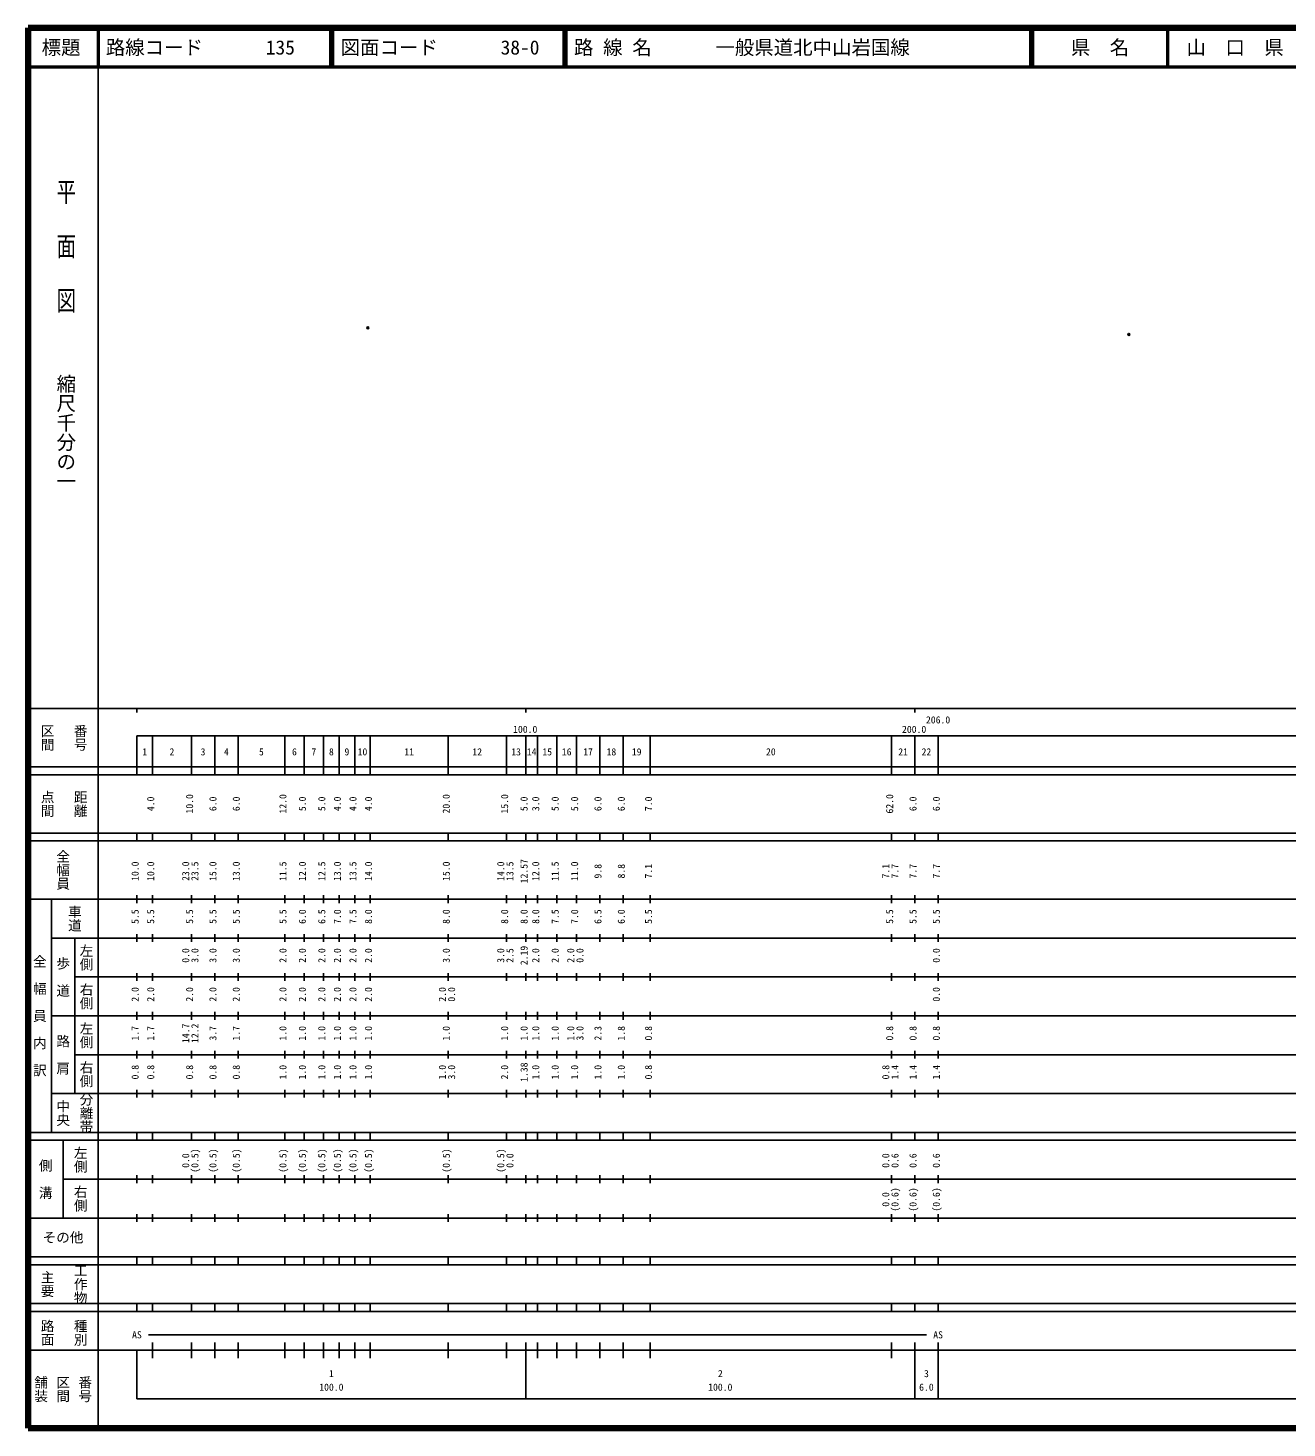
# Model space of a CAD drawing. Units: millimetres on the paper. Extents: x 40 to 680, y 20 to 380.
# Drawn here: x 40 to 363.7, y 20 to 380 of the extents above; entities that cross this region are included whole.
import ezdxf
from ezdxf.enums import TextEntityAlignment as Align

# ---------------------------------------------------------------- set-up
doc = ezdxf.new("R2010")
doc.units = ezdxf.units.MM
doc.header["$PDMODE"] = 32
doc.header["$PDSIZE"] = 0.5
doc.layers.add('M-OTRS', color=6, linetype='Continuous')
doc.layers.add('M-TTL-TXT', color=7, linetype='Continuous')
for name, color, linetype, lineweight in [('M-TTL', 2, 'Continuous', 140), ('M-TTL-BAND', 7, 'Continuous', 25), ('M-TTL-LINE', 7, 'Continuous', 50)]:
    doc.layers.add(name, color=color, linetype=linetype, lineweight=lineweight)
doc.styles.add('@ＭＳ ゴシック', font='')
doc.styles.add('ＭＳ ゴシック', font='')
doc.styles.get('@ＭＳ ゴシック').set_extended_font_data('@MS Gothic')
doc.styles.get('ＭＳ ゴシック').set_extended_font_data('MS Gothic')

msp = doc.modelspace()

# ---------------------------------------------------------------- linework, layer by layer
at = {"layer": 'M-OTRS'}
for p in [(127.4, 302.895), (323.067, 301.206)]:
    msp.add_point(p, dxfattribs=at)
at = {"layer": 'M-TTL'}
for p, q in [((40, 380), (40, 20)), ((680, 380), (40, 380)), ((40, 20), (680, 20))]:
    msp.add_line(p, q, dxfattribs=at)
at = {"layer": 'M-TTL-BAND'}
for p, q in [((58, 370), (58, 20)), ((40, 205), (579, 205)), ((68, 205), (68, 204)), ((168, 205), (168, 204)), ((268, 205), (268, 204)), ((68, 198), (579, 198)), ((68, 198), (68, 188)), ((72, 188), (72, 198)), ((82, 188), (82, 198)), ((88, 188), (88, 198)), ((94, 188), (94, 198)), ((106, 188), (106, 198)), ((111, 188), (111, 198)), ((116, 188), (116, 198)), ((120, 188), (120, 198)), ((124, 188), (124, 198)), ((128, 188), (128, 198)), ((148, 188), (148, 198)), ((163, 188), (163, 198)), ((168, 188), (168, 198)), ((171, 188), (171, 198)), ((176, 188), (176, 198)), ((181, 188), (181, 198)), ((187, 188), (187, 198)), ((193, 188), (193, 198)), ((200, 188), (200, 198)), ((262, 188), (262, 198)), ((268, 188), (268, 198)), ((274, 188), (274, 198)), ((40, 190), (579, 190)), ((40, 188), (579, 188)), ((40, 173), (579, 173)), ((68, 171), (68, 173)), ((72, 171), (72, 173)), ((82, 171), (82, 173)), ((88, 171), (88, 173)), ((94, 171), (94, 173)), ((106, 171), (106, 173)), ((111, 171), (111, 173)), ((116, 171), (116, 173)), ((120, 171), (120, 173)), ((124, 171), (124, 173)), ((128, 171), (128, 173)), ((148, 171), (148, 173)), ((163, 171), (163, 173)), ((168, 171), (168, 173)), ((171, 171), (171, 173)), ((176, 171), (176, 173)), ((181, 171), (181, 173)), ((187, 171), (187, 173)), ((193, 171), (193, 173)), ((200, 171), (200, 173)), ((262, 171), (262, 173)), ((268, 171), (268, 173)), ((274, 171), (274, 173)), ((40, 171), (579, 171)), ((40, 156), (579, 156)), ((46, 96), (46, 156)), ((68, 155), (68, 157)), ((72, 155), (72, 157)), ((82, 155), (82, 157)), ((88, 155), (88, 157)), ((94, 155), (94, 157)), ((106, 155), (106, 157)), ((111, 155), (111, 157)), ((116, 155), (116, 157)), ((120, 155), (120, 157)), ((124, 155), (124, 157)), ((128, 155), (128, 157)), ((148, 155), (148, 157)), ((163, 155), (163, 157)), ((168, 155), (168, 157)), ((171, 155), (171, 157)), ((176, 155), (176, 157)), ((181, 155), (181, 157)), ((187, 155), (187, 157)), ((193, 155), (193, 157)), ((200, 155), (200, 157)), ((262, 155), (262, 157)), ((268, 155), (268, 157)), ((274, 155), (274, 157)), ((46, 146), (579, 146)), ((52, 146), (52, 106)), ((68, 145), (68, 147)), ((72, 145), (72, 147)), ((82, 145), (82, 147)), ((88, 145), (88, 147)), ((94, 145), (94, 147)), ((106, 145), (106, 147)), ((111, 145), (111, 147)), ((116, 145), (116, 147)), ((120, 145), (120, 147)), ((124, 145), (124, 147)), ((128, 145), (128, 147)), ((148, 145), (148, 147)), ((163, 145), (163, 147)), ((168, 145), (168, 147)), ((171, 145), (171, 147)), ((176, 145), (176, 147)), ((181, 145), (181, 147)), ((187, 145), (187, 147)), ((193, 145), (193, 147)), ((200, 145), (200, 147)), ((262, 145), (262, 147)), ((268, 145), (268, 147)), ((274, 145), (274, 147)), ((68, 135), (68, 137)), ((72, 135), (72, 137)), ((82, 135), (82, 137)), ((88, 135), (88, 137)), ((94, 135), (94, 137)), ((106, 135), (106, 137)), ((111, 135), (111, 137)), ((116, 135), (116, 137)), ((120, 135), (120, 137)), ((124, 135), (124, 137)), ((128, 135), (128, 137)), ((148, 135), (148, 137)), ((163, 135), (163, 137)), ((168, 135), (168, 137)), ((171, 135), (171, 137)), ((176, 135), (176, 137)), ((181, 135), (181, 137)), ((187, 135), (187, 137)), ((193, 135), (193, 137)), ((200, 135), (200, 137)), ((262, 135), (262, 137)), ((268, 135), (268, 137)), ((274, 135), (274, 137)), ((52, 136), (579, 136)), ((46, 126), (579, 126)), ((68, 125), (68, 127)), ((72, 125), (72, 127)), ((82, 125), (82, 127)), ((88, 125), (88, 127)), ((94, 125), (94, 127)), ((106, 125), (106, 127)), ((111, 125), (111, 127)), ((116, 125), (116, 127)), ((120, 125), (120, 127)), ((124, 125), (124, 127)), ((128, 125), (128, 127)), ((148, 125), (148, 127)), ((163, 125), (163, 127)), ((168, 125), (168, 127)), ((171, 125), (171, 127)), ((176, 125), (176, 127)), ((181, 125), (181, 127)), ((187, 125), (187, 127)), ((193, 125), (193, 127)), ((200, 125), (200, 127)), ((262, 125), (262, 127)), ((268, 125), (268, 127)), ((274, 125), (274, 127)), ((52, 116), (579, 116)), ((68, 115), (68, 117)), ((72, 115), (72, 117)), ((82, 115), (82, 117)), ((88, 115), (88, 117)), ((94, 115), (94, 117)), ((106, 115), (106, 117)), ((111, 115), (111, 117)), ((116, 115), (116, 117)), ((120, 115), (120, 117)), ((124, 115), (124, 117)), ((128, 115), (128, 117)), ((148, 115), (148, 117)), ((163, 115), (163, 117)), ((168, 115), (168, 117)), ((171, 115), (171, 117)), ((176, 115), (176, 117)), ((181, 115), (181, 117)), ((187, 115), (187, 117)), ((193, 115), (193, 117)), ((200, 115), (200, 117)), ((262, 115), (262, 117)), ((268, 115), (268, 117)), ((274, 115), (274, 117)), ((46, 106), (579, 106)), ((68, 105), (68, 107)), ((72, 105), (72, 107)), ((82, 105), (82, 107)), ((88, 105), (88, 107)), ((94, 105), (94, 107)), ((106, 105), (106, 107)), ((111, 105), (111, 107)), ((116, 105), (116, 107)), ((120, 105), (120, 107)), ((124, 105), (124, 107)), ((128, 105), (128, 107)), ((148, 105), (148, 107)), ((163, 105), (163, 107)), ((168, 105), (168, 107)), ((171, 105), (171, 107)), ((176, 105), (176, 107)), ((181, 105), (181, 107)), ((187, 105), (187, 107)), ((193, 105), (193, 107)), ((200, 105), (200, 107)), ((262, 105), (262, 107)), ((268, 105), (268, 107)), ((274, 105), (274, 107)), ((40, 96), (579, 96)), ((40, 94), (579, 94)), ((49, 94), (49, 74)), ((68, 94), (68, 96)), ((72, 94), (72, 96)), ((82, 94), (82, 96)), ((88, 94), (88, 96)), ((94, 94), (94, 96)), ((106, 94), (106, 96)), ((111, 94), (111, 96)), ((116, 94), (116, 96)), ((120, 94), (120, 96)), ((124, 94), (124, 96)), ((128, 94), (128, 96)), ((148, 94), (148, 96)), ((163, 94), (163, 96)), ((168, 94), (168, 96)), ((171, 94), (171, 96)), ((176, 94), (176, 96)), ((181, 94), (181, 96)), ((187, 94), (187, 96)), ((193, 94), (193, 96)), ((200, 94), (200, 96)), ((262, 94), (262, 96)), ((268, 94), (268, 96)), ((274, 94), (274, 96)), ((49, 84), (579, 84)), ((68, 83), (68, 85)), ((72, 83), (72, 85)), ((82, 83), (82, 85)), ((88, 83), (88, 85)), ((94, 83), (94, 85)), ((106, 83), (106, 85)), ((111, 83), (111, 85)), ((116, 83), (116, 85)), ((120, 83), (120, 85)), ((124, 83), (124, 85)), ((128, 83), (128, 85)), ((148, 83), (148, 85)), ((163, 83), (163, 85)), ((168, 83), (168, 85)), ((171, 83), (171, 85)), ((176, 83), (176, 85)), ((181, 83), (181, 85)), ((187, 83), (187, 85)), ((193, 83), (193, 85)), ((200, 83), (200, 85)), ((262, 83), (262, 85)), ((268, 83), (268, 85)), ((274, 83), (274, 85)), ((40, 74), (579, 74)), ((68, 73), (68, 75)), ((72, 73), (72, 75)), ((82, 73), (82, 75)), ((88, 73), (88, 75)), ((94, 73), (94, 75)), ((106, 73), (106, 75)), ((111, 73), (111, 75)), ((116, 73), (116, 75)), ((120, 73), (120, 75)), ((124, 73), (124, 75)), ((128, 73), (128, 75)), ((148, 73), (148, 75)), ((163, 73), (163, 75)), ((168, 73), (168, 75)), ((171, 73), (171, 75)), ((176, 73), (176, 75)), ((181, 73), (181, 75)), ((187, 73), (187, 75)), ((193, 73), (193, 75)), ((200, 73), (200, 75)), ((262, 73), (262, 75)), ((268, 73), (268, 75)), ((274, 73), (274, 75)), ((40, 64), (579, 64)), ((40, 62), (579, 62)), ((68, 62), (68, 64)), ((72, 62), (72, 64)), ((82, 62), (82, 64)), ((88, 62), (88, 64)), ((94, 62), (94, 64)), ((106, 62), (106, 64)), ((111, 62), (111, 64)), ((116, 62), (116, 64)), ((120, 62), (120, 64)), ((124, 62), (124, 64)), ((128, 62), (128, 64)), ((148, 62), (148, 64)), ((163, 62), (163, 64)), ((168, 62), (168, 64)), ((171, 62), (171, 64)), ((176, 62), (176, 64)), ((181, 62), (181, 64)), ((187, 62), (187, 64)), ((193, 62), (193, 64)), ((200, 62), (200, 64)), ((262, 62), (262, 64)), ((268, 62), (268, 64)), ((274, 62), (274, 64)), ((40, 52), (579, 52)), ((68, 50), (68, 52)), ((72, 50), (72, 52)), ((82, 50), (82, 52)), ((88, 50), (88, 52)), ((94, 50), (94, 52)), ((106, 50), (106, 52)), ((111, 50), (111, 52)), ((116, 50), (116, 52)), ((120, 50), (120, 52)), ((124, 50), (124, 52)), ((128, 50), (128, 52)), ((148, 50), (148, 52)), ((163, 50), (163, 52)), ((168, 50), (168, 52)), ((171, 50), (171, 52)), ((176, 50), (176, 52)), ((181, 50), (181, 52)), ((187, 50), (187, 52)), ((193, 50), (193, 52)), ((200, 50), (200, 52)), ((262, 50), (262, 52)), ((268, 50), (268, 52)), ((274, 50), (274, 52)), ((40, 50), (579, 50)), ((71, 44), (271, 44)), ((40, 40), (579, 40)), ((68, 40), (68, 27.5)), ((72, 38), (72, 42)), ((82, 38), (82, 42)), ((88, 38), (88, 42)), ((94, 38), (94, 42)), ((106, 38), (106, 42)), ((111, 38), (111, 42)), ((116, 38), (116, 42)), ((120, 38), (120, 42)), ((124, 38), (124, 42)), ((128, 38), (128, 42)), ((148, 38), (148, 42)), ((163, 38), (163, 42)), ((168, 27.5), (168, 42)), ((171, 38), (171, 42)), ((176, 38), (176, 42)), ((181, 38), (181, 42)), ((187, 38), (187, 42)), ((193, 38), (193, 42)), ((200, 38), (200, 42)), ((262, 38), (262, 42)), ((268, 27.5), (268, 42)), ((274, 27.5), (274, 42)), ((68, 27.5), (579, 27.5))]:
    msp.add_line(p, q, dxfattribs=at)
at = {"layer": 'M-TTL-LINE'}
for p, q in [((58, 380), (58, 370)), ((117.75, 380), (117.75, 370)), ((118.25, 380), (118.25, 370)), ((177.75, 380), (177.75, 370)), ((178.25, 380), (178.25, 370)), ((297.75, 380), (297.75, 370)), ((298.25, 380), (298.25, 370)), ((333, 380), (333, 370)), ((40, 370), (680, 370))]:
    msp.add_line(p, q, dxfattribs=at)

# ---------------------------------------------------------------- texts
at = {"layer": 'M-TTL-BAND', "style": '@ＭＳ ゴシック', "width": 1.4}
msp.add_text('平  面  図', height=3.666, rotation=270, dxfattribs=at).set_placement((49.777, 306.475), align=Align.MIDDLE_RIGHT)
at = {"layer": 'M-TTL-BAND', "style": '@ＭＳ ゴシック'}
msp.add_text('縮尺千分の一', height=3.666, rotation=270, dxfattribs=at).set_placement((49.777, 261.03), align=Align.MIDDLE_RIGHT)
at = {"layer": 'M-TTL-BAND', "style": 'ＭＳ ゴシック'}
for s, p in [('206.0', (274, 200.623)), ('100.0', (167.844, 198.195)), ('200.0', (267.844, 198.195)), ('1', (70, 192.405)), ('2', (77, 192.405)), ('3', (85, 192.405)), ('4', (91, 192.405)), ('5', (100, 192.405)), ('6', (108.5, 192.405)), ('7', (113.5, 192.405)), ('8', (118, 192.405)), ('9', (122, 192.405)), ('10', (126, 192.405)), ('11', (138, 192.405)), ('12', (155.5, 192.405)), ('13', (165.5, 192.405)), ('14', (169.5, 192.405)), ('15', (173.5, 192.405)), ('16', (178.5, 192.405)), ('17', (184, 192.405)), ('18', (190, 192.405)), ('19', (196.5, 192.405)), ('20', (231, 192.405)), ('21', (265, 192.405)), ('22', (271, 192.405)), ('AS', (68, 42.5)), ('AS', (274, 42.5)), ('1', (118, 32.523)), ('2', (218, 32.523)), ('3', (271, 32.523)), ('100.0', (118, 29.033)), ('100.0', (218, 29.033)), ('6.0', (271, 29.033))]:
    msp.add_text(s, height=1.833, dxfattribs=at).set_placement(p, align=Align.BOTTOM_CENTER)
at = {"layer": 'M-TTL-BAND', "style": '@ＭＳ ゴシック'}
for s, p in [('区間', (45, 197.5)), ('番号', (53.5, 197.5)), ('点間', (45, 180.5)), ('距離', (53.5, 180.5)), ('全幅員', (49, 163.5)), ('車道', (52, 151)), ('左側', (55, 141)), ('全\u3000幅\u3000員\u3000内\u3000訳', (43, 126)), ('歩\u3000道', (49, 136)), ('右側', (55, 131)), ('左側', (55, 121)), ('路\u3000肩', (49, 116)), ('右側', (55, 111)), ('分離帯', (55, 101)), ('中央', (49, 101)), ('左側', (53.5, 89)), ('側\u3000溝', (44.5, 84)), ('右側', (53.5, 79)), ('工作物', (53.5, 57)), ('主要', (45, 57)), ('路面', (45, 44.5)), ('種別', (53.5, 44.5)), ('舗装', (43.333, 30)), ('区間', (49, 30)), ('番号', (54.667, 30))]:
    msp.add_text(s, height=2.566, rotation=270, dxfattribs=at).set_placement(p, align=Align.MIDDLE_CENTER)
at = {"layer": 'M-TTL-BAND', "style": 'ＭＳ ゴシック'}
for s, p in [('4.0', (73, 180.5)), ('10.0', (83, 180.5)), ('6.0', (89, 180.5)), ('6.0', (95, 180.5)), ('12.0', (107, 180.5)), ('5.0', (112, 180.5)), ('5.0', (117, 180.5)), ('4.0', (121, 180.5)), ('4.0', (125, 180.5)), ('4.0', (129, 180.5)), ('20.0', (149, 180.5)), ('15.0', (164, 180.5)), ('5.0', (169, 180.5)), ('3.0', (172, 180.5)), ('5.0', (177, 180.5)), ('5.0', (182, 180.5)), ('6.0', (188, 180.5)), ('6.0', (194, 180.5)), ('7.0', (201, 180.5)), ('62.0', (263, 180.5)), ('6.0', (269, 180.5)), ('6.0', (275, 180.5)), ('12.57', (169, 163.174)), ('10.0', (69, 163.174)), ('10.0', (73, 163.174)), ('23.0', (82, 163.174)), ('23.5', (84.37, 163.174)), ('15.0', (89, 163.174)), ('13.0', (95, 163.174)), ('11.5', (107, 163.174)), ('12.0', (112, 163.174)), ('12.5', (117, 163.174)), ('13.0', (121, 163.174)), ('13.5', (125, 163.174)), ('14.0', (129, 163.174)), ('15.0', (149, 163.174)), ('14.0', (163, 163.174)), ('13.5', (165.37, 163.174)), ('12.0', (172, 163.174)), ('11.5', (177, 163.174)), ('11.0', (182, 163.174)), ('9.8', (188, 163.174)), ('8.8', (194, 163.174)), ('7.1', (201, 163.174)), ('7.1', (262, 163.174)), ('7.7', (264.37, 163.174)), ('7.7', (269, 163.174)), ('7.7', (275, 163.174)), ('5.5', (69, 151.5)), ('5.5', (73, 151.5)), ('5.5', (83, 151.5)), ('5.5', (89, 151.5)), ('5.5', (95, 151.5)), ('5.5', (107, 151.5)), ('6.0', (112, 151.5)), ('6.5', (117, 151.5)), ('7.0', (121, 151.5)), ('7.5', (125, 151.5)), ('8.0', (129, 151.5)), ('8.0', (149, 151.5)), ('8.0', (164, 151.5)), ('8.0', (169, 151.5)), ('8.0', (172, 151.5)), ('7.5', (177, 151.5)), ('7.0', (182, 151.5)), ('6.5', (188, 151.5)), ('6.0', (194, 151.5)), ('5.5', (201, 151.5)), ('5.5', (263, 151.5)), ('5.5', (269, 151.5)), ('5.5', (275, 151.5)), ('0.0', (82, 141.5)), ('3.0', (84.37, 141.5)), ('3.0', (89, 141.5)), ('3.0', (95, 141.5)), ('2.0', (107, 141.5)), ('2.0', (112, 141.5)), ('2.0', (117, 141.5)), ('2.0', (121, 141.5)), ('2.0', (125, 141.5)), ('2.0', (129, 141.5)), ('3.0', (149, 141.5)), ('3.0', (163, 141.5)), ('2.5', (165.37, 141.5)), ('2.19', (169, 141.5)), ('2.0', (172, 141.5)), ('2.0', (177, 141.5)), ('2.0', (181, 141.5)), ('0.0', (183.37, 141.5)), ('0.0', (275, 141.5)), ('2.0', (69, 131.5)), ('2.0', (73, 131.5)), ('2.0', (83, 131.5)), ('2.0', (89, 131.5)), ('2.0', (95, 131.5)), ('2.0', (107, 131.5)), ('2.0', (112, 131.5)), ('2.0', (117, 131.5)), ('2.0', (121, 131.5)), ('2.0', (125, 131.5)), ('2.0', (129, 131.5)), ('2.0', (148, 131.5)), ('0.0', (150.37, 131.5)), ('0.0', (275, 131.5)), ('1.7', (69, 121.5)), ('1.7', (73, 121.5)), ('14.7', (82, 121.5)), ('12.2', (84.37, 121.5)), ('3.7', (89, 121.5)), ('1.7', (95, 121.5)), ('1.0', (107, 121.5)), ('1.0', (112, 121.5)), ('1.0', (117, 121.5)), ('1.0', (121, 121.5)), ('1.0', (125, 121.5)), ('1.0', (129, 121.5)), ('1.0', (149, 121.5)), ('1.0', (164, 121.5)), ('1.0', (169, 121.5)), ('1.0', (172, 121.5)), ('1.0', (177, 121.5)), ('1.0', (181, 121.5)), ('3.0', (183.37, 121.5)), ('2.3', (188, 121.5)), ('1.8', (194, 121.5)), ('0.8', (201, 121.5)), ('0.8', (263, 121.5)), ('0.8', (269, 121.5)), ('0.8', (275, 121.5)), ('0.8', (69, 111.5)), ('0.8', (73, 111.5)), ('0.8', (83, 111.5)), ('0.8', (89, 111.5)), ('0.8', (95, 111.5)), ('1.0', (107, 111.5)), ('1.0', (112, 111.5)), ('1.0', (117, 111.5)), ('1.0', (121, 111.5)), ('1.0', (125, 111.5)), ('1.0', (129, 111.5)), ('1.0', (148, 111.5)), ('3.0', (150.37, 111.5)), ('2.0', (164, 111.5)), ('1.38', (169, 111.5)), ('1.0', (172, 111.5)), ('1.0', (177, 111.5)), ('1.0', (182, 111.5)), ('1.0', (188, 111.5)), ('1.0', (194, 111.5)), ('0.8', (201, 111.5)), ('0.8', (262, 111.5)), ('1.4', (264.37, 111.5)), ('1.4', (269, 111.5)), ('1.4', (275, 111.5)), ('0.0', (82, 88.764)), ('(0.5)', (84.37, 88.764)), ('(0.5)', (89, 88.764)), ('(0.5)', (95, 88.764)), ('(0.5)', (107, 88.764)), ('(0.5)', (112, 88.764)), ('(0.5)', (117, 88.764)), ('(0.5)', (121, 88.764)), ('(0.5)', (125, 88.764)), ('(0.5)', (129, 88.764)), ('(0.5)', (149, 88.764)), ('(0.5)', (163, 88.764)), ('0.0', (165.37, 88.764)), ('0.0', (262, 88.764)), ('0.6', (264.37, 88.764)), ('0.6', (269, 88.764)), ('0.6', (275, 88.764)), ('0.0', (262, 78.764)), ('(0.6)', (264.37, 78.764)), ('(0.6)', (269, 78.764)), ('(0.6)', (275, 78.764))]:
    msp.add_text(s, height=1.833, rotation=90, dxfattribs=at).set_placement(p, align=Align.BOTTOM_CENTER)
msp.add_text('その他', height=2.566, dxfattribs=at).set_placement((49, 69), align=Align.MIDDLE_CENTER)
at = {"layer": 'M-TTL-TXT', "style": 'ＭＳ ゴシック'}
for s, p in [('標題', (48.5, 375)), ('県\u3000名', (315.625, 375)), ('山\u3000口\u3000県', (350.375, 375))]:
    msp.add_text(s, height=3.666, dxfattribs=at).set_placement(p, align=Align.MIDDLE_CENTER)
for s, p in [('路線コード', (60, 375)), ('135', (101.142, 375)), ('図面コード', (120.38, 375)), ('38-0', (161.521, 375)), ('路 線 名', (180.38, 375)), ('一般県道北中山岩国線', (216.734, 375))]:
    msp.add_text(s, height=3.666, dxfattribs=at).set_placement(p, align=Align.MIDDLE_LEFT)

doc.saveas('drawing.dxf')
